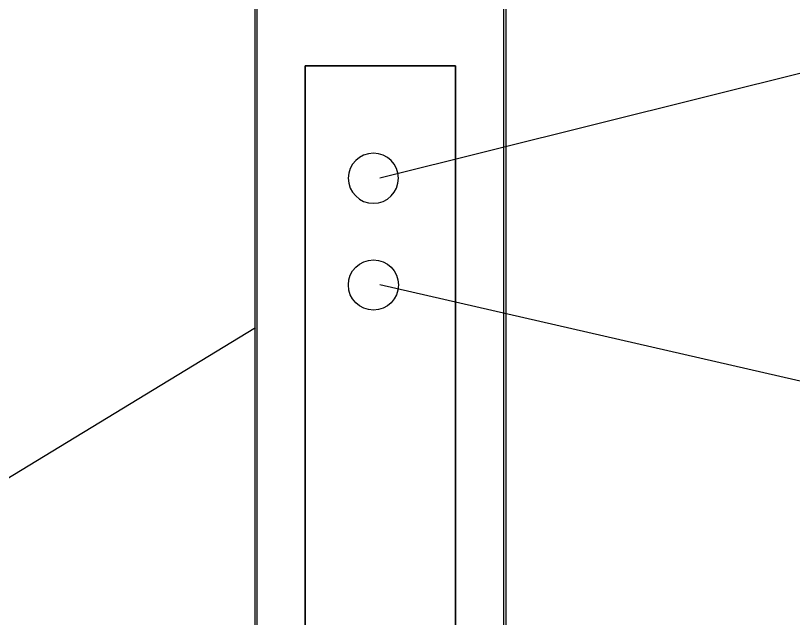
# Model space of a CAD drawing. Header units: metres. Extents: x 0 to 595, y 0 to 842.
# Drawn here: x 181.8 to 269.8, y 650.5 to 718.7 of the extents above; entities that cross this region are included whole.
import ezdxf

# ---------------------------------------------------------------- set-up
doc = ezdxf.new("R2010")
doc.units = ezdxf.units.M
doc.layers.add('SCHEMATICS', color=7, linetype='Continuous')

msp = doc.modelspace()

# ---------------------------------------------------------------- linework, layer by layer
at = {"layer": 'SCHEMATICS', "color": 7}
for p, q in [((209.155, 515.731), (209.155, 738.034)), ((237.046, 515.731), (237.046, 738.034)), ((208.926, 516.53), (208.926, 737.092)), ((208.926, 516.53), (208.926, 737.092)), ((237.273, 737.092), (237.273, 516.53)), ((237.273, 737.092), (237.273, 516.53)), ((292.45, 717.62), (223.026, 700.283)), ((214.596, 647.218), (214.596, 712.982)), ((214.596, 712.982), (231.604, 712.982)), ((231.604, 712.982), (231.604, 647.218)), ((292.28, 672.359), (223.026, 688.216)), ((160.288, 653.825), (208.98, 683.413))]:
    msp.add_line(p, q, dxfattribs=at)
for points in [[(214.596, 647.218), (231.604, 647.218), (231.604, 712.982), (214.596, 712.982), (214.596, 647.218)], [(222.306, 703.118), (221.735, 703.06), (221.203, 702.895), (220.722, 702.634), (220.303, 702.287), (219.956, 701.868), (219.695, 701.386), (219.53, 700.853), (219.472, 700.282)], [(225.14, 700.282), (225.082, 700.853), (224.917, 701.386), (224.656, 701.868), (224.31, 702.287), (223.891, 702.634), (223.409, 702.895), (222.877, 703.06), (222.306, 703.118)], [(219.472, 700.282), (219.53, 699.711), (219.695, 699.179), (219.956, 698.698), (220.303, 698.278), (220.722, 697.932), (221.203, 697.671), (221.735, 697.506), (222.306, 697.448)], [(222.306, 697.448), (222.877, 697.506), (223.409, 697.671), (223.891, 697.932), (224.31, 698.278), (224.656, 698.698), (224.917, 699.179), (225.082, 699.711), (225.14, 700.282)], [(219.476, 688.216), (219.534, 688.787), (219.699, 689.32), (219.961, 689.801), (220.307, 690.221), (220.727, 690.567), (221.208, 690.828), (221.74, 690.993), (222.311, 691.051)], [(222.311, 691.051), (222.882, 690.993), (223.415, 690.828), (223.896, 690.567), (224.316, 690.221), (224.662, 689.801), (224.923, 689.32), (225.088, 688.787), (225.146, 688.216)], [(222.311, 685.382), (221.74, 685.44), (221.208, 685.605), (220.727, 685.866), (220.307, 686.212), (219.961, 686.632), (219.699, 687.113), (219.534, 687.645), (219.476, 688.216)], [(225.146, 688.216), (225.088, 687.645), (224.923, 687.113), (224.662, 686.632), (224.316, 686.212), (223.896, 685.866), (223.415, 685.605), (222.882, 685.44), (222.311, 685.382)]]:
    msp.add_lwpolyline(points, dxfattribs=at)

doc.saveas('drawing.dxf')
